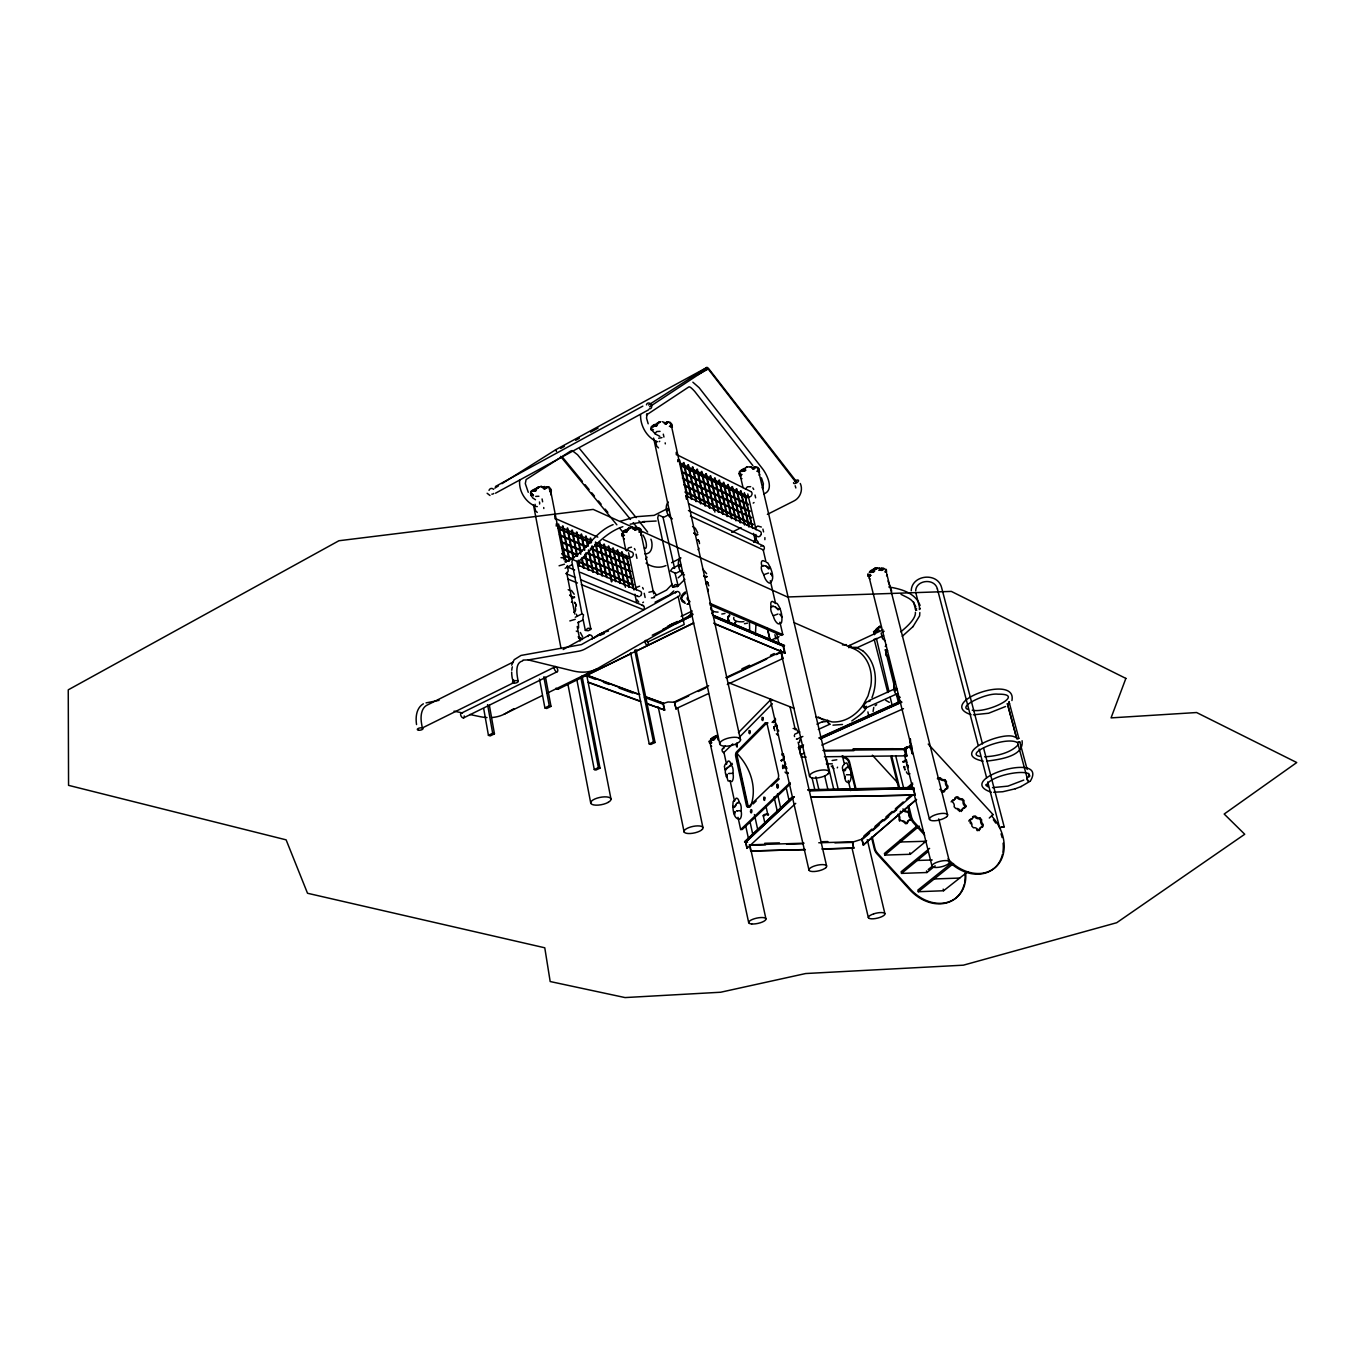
<?xml version="1.0" encoding="UTF-8"?>
<svg xmlns="http://www.w3.org/2000/svg" width="1365" height="1365" viewBox="0 0 1365 1365"><rect width="100%" height="100%" fill="white"/><g stroke="black" fill="none" stroke-linecap="round" stroke-linejoin="round"><path stroke-width="1.5" d="M640.56 414.738C640.219 425.795 646.822 437.585 657.299 441.799A3.003 2.269 -63.7 0 1 656.804 441.458M631.893 578.316L583.503 557.295M550.487 491.366A10.34 7.627 -66.3 0 1 551.016 491.673L550.249 488.141L551.409 490.939M847.836 782.589L847.836 782.589A12.319 1.604 27.9 0 1 847.068 782.179C844.389 781.48 844.713 774.399 844.952 776.071M795.846 487.97L795.164 485.752M869.505 575.911L870.734 575.228L868.532 575.501A9.623 7.849 -63.8 0 1 868.84 574.802A8.941 3.703 -14.1 0 0 868.788 575.825L929.463 819.307M848.569 782.725C852.545 781.514 851.999 764.264 845.959 768C845.72 773.563 840.874 770.048 842.87 765.68M783.356 753.753L784.21 758.667M915.403 612.254C916.086 618.567 907.094 626.637 900.763 631.841M775.525 720.379L775.405 718.946L772.232 722.409M919.839 612.544L919.601 615.871L912.997 626.62M873.088 711.489L873.754 707.445M703.675 576.115L705.21 577.429L707.036 576.849M755.34 634.861L755.92 625.562M732.903 806.357C735.513 810.725 735.035 801.238 739.369 802.552A5.801 2.662 88.7 0 1 741.127 809.957L741.161 811.22A5.801 2.662 88.6 0 1 740.052 818.966C732.766 820.092 732.442 806.442 733.193 801.494A11.074 5.818 -56.6 0 1 733.79 800.948M749.726 631.876L749.47 622.252M724.44 766.447L724.832 769.092M545.864 487.868L541.274 486.742M726.538 776.531C723.672 769.894 725.719 769.075 731.265 765.287A5.75 2.628 89.1 0 1 733.005 772.59L733.039 773.853A5.75 2.628 89.1 0 1 731.93 781.565L728.04 780.882L726.589 776.037M727.733 767.249L725.037 770.031M735.82 804.514L735.616 805.913L733.295 806.971M774.945 719.526L773.989 722.512L772.385 722.17M734.609 813.813L734.967 811.527L734.933 812.533M783.629 757.797L783.408 759.247C777.794 761.738 784.175 760.714 784.09 757.2M735.906 744.437C738.721 752.934 736.11 736.025 737.032 746.655M885.1 640.799L882.609 638.701L881.125 633.104M1017.607 742.56L1019.791 741.98L1017.59 742.543L1027.982 781.087C1023.716 775.013 1033.322 779.023 1028.22 773.409M764.878 539.653L764.895 537.622M986.247 785.728C988.891 776.48 1021.139 769.485 1028.562 773.767M677.74 461.643L677.791 459.596M626.893 551.05L628.429 547.962L631.483 547.177M937.346 778.698L939.41 778.408A4.18 3.242 48.8 0 0 943.88 780.37L945.638 782.196A4.18 3.242 49 0 0 947.173 786.871L946.866 789.004A4.061 3.14 49.2 0 0 943.932 791.734L943.761 792.314M844.713 777.214L843.161 770.628M544.686 489.148L547.143 487.066L543.697 488.38L545.898 488.363M781.548 622.559C782.845 616.707 780.968 608.312 777.077 603.484A12.575 7.166 33 0 0 776.19 603.245M770.287 568.096L765.236 565.741L761.704 565.946A6.535 2.849 63.8 0 0 763.376 574L763.956 575.296A6.535 2.849 63.9 0 0 768.836 582.872L769.962 583.162C775.849 578.624 770.884 567.874 767.693 562.789A12.473 7.235 33.5 0 0 766.755 562.534L766.755 562.534M875.938 629.299L875.016 632.268L875.903 630.954A9.197 8.412 -4.9 0 1 877.132 629.282M875.34 630.476L876.347 631.637M911.24 590.789C911.684 574.648 937.738 571.901 941.611 587.615L982.51 743.959M915.71 590.874C915.796 580.108 934.564 577.549 937.431 589.049M1016.601 738.67L1018.836 738.363L1008.974 701.644L1009.435 703.555M531.668 493.175L531.753 495.256L531.616 493.465M1029.193 774.45L1028.715 776.037M637.728 527.982L635.305 529.808M843.638 764.844L843.638 764.844A8.634 6.262 -53.7 0 1 844.27 764.588M665.745 424.191L668.253 422.075L664.772 423.372A10.681 8.053 -63.6 0 0 664.209 423.082M724.474 766.192L725.156 764.366A11.005 5.87 -56.9 0 1 725.532 764.008M870.034 701.132L866.963 701.746L862.885 706.063A2.73 1.16 65.5 0 0 864.352 708.094A2.73 1.16 65.5 0 0 865.495 707.821M726.589 776.003L726.897 774.228L726.863 775.235M779.756 608.909C777.64 610.633 774.842 604.456 771.259 606.725A6.569 2.884 64.2 0 0 772.846 615.035L773.426 616.332A6.569 2.901 64.3 0 0 778.323 623.924L781.087 623.14M734.489 800.675L736.093 798.286A5.784 2.645 88.8 0 1 739.028 801.46L739.216 802.484M753.395 469.202L755.783 467.103L752.525 468.383A10.203 7.934 -63.3 0 0 751.961 468.11M871.979 697.566C878.07 682.108 876.415 662.452 863.175 651.122M699.528 543.577L699.17 541.444M519.741 479.746C518.427 489.608 524.245 500.358 532.947 505.033M708.845 585.841L707.787 582.974M697.686 534.363L695.911 535.182L694.068 532.93M511.67 665.164L514.178 659.704L521.003 655.439L581.422 644.587L676.477 591.693M800.368 747.064L798.491 747.559L800.027 749.334M649.569 406.838L708.281 368.14L796.17 481.248L795.897 482.306L706.985 367.424L555.589 449.819L501.979 483.654M881.636 570.468L882.592 569.205M745.427 489.131L747.44 486.776L750.665 486.674M556.203 526.071L556.425 523.58M582.463 638.445L581.934 639.622L579.221 638.308M710.431 741.297A9.094 7.235 -70.6 0 0 709.834 742.594L710.858 743.208M740.854 476.163A9.453 4.351 -13.2 0 1 740.103 474.03A10.203 7.934 -63.3 0 0 739.813 474.764L740.956 475.6M531.633 494.062A10.374 7.644 -66.3 0 0 531.309 494.812L531.599 495.649L530.473 493.089L531.173 495.512L533.425 495.734M574.614 597.273L572.532 597.887L569.751 595.106M999.641 827.702L1004.162 826.712L999.641 827.702L987.714 781.957M774.006 727.835L774.706 730.582M782.691 766.106L782.708 765.065L782.845 768.614M578.606 627.917L578.402 622.116M873.958 569.7L874.914 568.164L876.347 568.403M904.722 767.147C904.79 764.383 903.801 771.396 905.456 769.689A5.852 3.02 88.9 0 1 904.773 768.922M750.494 810.162C753.002 807.432 751.586 816.27 750.375 811.493M799.549 742.389L799.822 739.779M647.095 557.176L645.713 559.189M523.017 660.063L528.306 659.926L572.822 670.863A109.968 55.163 62.5 0 0 598.007 668.236L692.703 613.823M885.254 646.498L886.516 644.98M979.012 830.705L979.183 830.142A4.061 3.14 50.5 0 1 982.083 827.344L982.39 825.194A4.197 3.242 50.3 0 1 980.821 820.467L979.063 818.625A4.197 3.242 50.1 0 1 974.593 816.697L972.58 816.714M961.37 811.493L961.54 810.929A4.061 3.14 49.8 0 1 964.458 808.165L964.765 806.015A4.197 3.242 49.7 0 1 963.212 801.323L961.455 799.481A4.197 3.242 49.4 0 1 957.001 797.535L954.92 797.843A4.061 3.157 49.3 0 1 954.818 798.644M924.941 841.505L923.474 841.983M762.95 488.67L763.376 483.739L761.431 477.801M887.199 574.819L886.533 575.791M874.078 632.149L874.402 634.657M875.903 630.954L873.515 631.637L876.04 631.91M874.453 570.28A9.623 7.286 43.9 0 0 873.771 571.201L873.498 571.798M815.963 716.932L831.985 721.914A38.647 31.668 -67.4 0 0 863.226 704.92L868.021 695.945L870.768 686.186A38.647 31.668 -67.4 0 0 852.733 648.341L794.293 622.713M710.192 740.188L711.796 742.765M714.697 738.448A9.094 7.371 44.4 0 0 714.373 738.943L710.636 739.216M1011.926 700.552C1017.42 672.723 934.615 702.685 971.095 714.697M710.5 742.799A9.06 7.354 44.4 0 0 710.175 743.294L709.135 741.144L709.629 743.123L710.824 743.004M654.825 433.712L656.753 431.545L660.046 431.357M912.997 789.874L914.089 788.253L913.1 787.468L807.909 789.738M535.387 491.212L531.923 490.513L536.001 489.95L534.38 491.281L536.65 488.073M530.61 491.98L531.121 491.093M759.793 474.201L759.111 475.259M656.36 424.293L655.064 425.778M818.3 729.456L829.92 724.167M626.689 530.064L626.057 531.156L627.781 528.972M866.212 706.183C867.372 710.619 855.804 717.922 851.811 720.925M627.832 529.296L628.48 528.17M740.461 471.437L740.257 471.778A1.86 1.416 39.7 0 0 742.065 474.593M740.547 475.259A10.152 7.746 40 0 0 740.188 475.754L739.045 473.058L739.608 475.481L740.922 475.293M745.358 469.441A10.186 7.746 40 0 0 745 469.935L740.786 470.498L743.84 470.362L745.665 468.076M714.97 737.322L712.905 740.052L712.718 738.943M845.43 768.666L843.365 770.628M651.088 427.211L651.668 426.272M622.918 532.128L622.713 532.469A1.826 1.433 38.2 0 0 624.436 535.234M623.532 535.814L622.167 536.018L623.276 535.694A9.896 7.815 38.5 0 0 622.867 536.24L621.638 533.681L622.235 535.967L623.583 536.087M657.282 424.481A10.681 8.156 37.7 0 0 656.889 424.993L652.572 425.641L655.678 425.488L657.572 423.048M856.469 647.966L875.272 639.4M531.753 491.451L531.531 491.792A1.911 1.502 35.4 0 0 532.845 494.591M689.12 616.366L691.85 612.254M739.284 471.966L739.881 471.096M744.522 469.372L743.806 470.43L744.898 470.942M550.726 492.082L550.078 491.246M713.997 738.431L714.253 739.711M749.061 730.497C748.941 739.335 750.614 724.679 749.777 733.739M762.045 717.325C761.909 726.231 763.632 711.438 762.779 720.583M751.398 517.676L685.418 486.264M928.217 744.079L993.055 814.581L989.284 818.027M656.889 424.993L655.115 426.051M763.854 797.126C763.735 806.101 765.424 791.256 764.588 800.436M801.101 757.029L806.203 757.131M534.875 490.427L535.933 490.939M844.713 763.393L846.846 762.933L848.535 766.874M875.955 568.505L877.03 567.686M740.188 475.754L739.813 474.764M745 469.935L743.14 470.447M627.781 529.125L628.531 528.221M877.61 628.582L880.067 626.313M672.211 584.186L666.564 590.089L654.04 596.454M1030.421 780.917C1048.9 750.306 952.139 779.449 991.314 792.178M578.692 561.305C592.649 549.054 604.32 532.913 622.85 526.685M635.902 587.65L639.605 586.182M755.203 527.607L757.78 526.037L761.346 527.027M673.815 590.943L669.362 594.935L655.029 602.204M873.771 571.201L871.979 571.816M714.373 738.943L712.854 739.711M677.211 586.796L684.889 579.306M722.392 749.01L725.31 746.041M738.448 732.613L770.594 699.801M906.787 823.76L907.145 823.01A3.958 3.122 49.5 0 1 910.063 820.297L910.387 818.198A4.095 3.208 49.3 0 1 908.902 813.608L907.196 811.817A4.078 3.208 49 0 1 903.101 810.281M732.817 743.891L723.655 752.678A2.559 2.082 44.7 0 1 723.842 748.327M738.67 737.936L772.334 703.726M665.113 424.14L666.99 423.389L664.772 423.372M544.055 489.097L544.976 488.192L542.878 487.117M1017.88 745.119C1010.561 752.917 996.279 756.329 984.609 756.756M848.808 647.693L849.661 645.406L883.019 629.794M827.736 720.208L828.47 723.604L829.886 724.218M872.713 570.382L873.771 569.359M753.122 803.951L756.193 800.999M771.583 786.24L779.279 778.869M634.81 529.944L636.5 528.75M771.123 606.845L770.952 605.616A6.569 2.884 64.2 0 1 772.505 601.402L775.132 603.04M738.021 817.345L740.666 829.545L790.181 782.606M790.335 783.954L742.236 829.511L740.666 829.545M747.542 842.273L744.59 841.676L791.666 797.518M752.832 469.099L754.623 468.383L752.525 468.383M744.625 842.086L792.98 796.802M794.345 796.768L745.955 842.051L746.962 848.382L745.597 842.051L793.969 796.785M746.962 848.382L795.727 803.354M876.654 638.735L874.163 639.264L887.779 692.533M750.75 851.009L805.282 849.576L750.75 851.009L750.068 847.853M827.958 721.334L822.413 721.966M678.149 577.856L683.609 572.873M902.265 636.312L913.339 626.313M878.19 628.327L879.248 631.278M630.63 571.56L585.875 552.859M755.937 534.5L756.329 539.738L758.343 542.314M876.91 630.886L877.61 631.176M748.464 504.368L682.739 472.051M875.067 568.625L876.654 567.874M912.332 787.571L912.178 787.724A10.169 3.447 -13.6 0 0 911.615 788.748M907.025 787.963L912.639 783.049M908.561 787.929L912.776 784.261M881.107 570.382L882.012 569.615L880.869 569.751A9.623 7.849 -63.8 0 0 879.743 569.222M853.671 848.16L852.391 841.83L853.671 848.16L822.105 849.081M809.428 790.71L913.56 788.697L915.147 795.078L810.912 797.211M863.943 835.977L871.808 829.169M874.948 826.456L882.814 819.648M885.953 816.918L892.232 811.475M895.372 808.763L903.238 801.955M906.377 799.242L911.103 795.147M916.598 799.481L863.26 845.054L861.793 838.878L913.424 794.532M834.919 842.87L851.743 842.41L863.072 838.844L869.488 833.298M872.696 830.534L879.094 824.989M883.906 820.826L888.717 816.679M893.529 812.516L896.737 809.752M991.758 815.605L993.055 814.581M863.26 845.054L916.239 799.498M917.28 825.791L884.435 853.466L884.81 855.087L910.25 854.302L926.613 840.772M884.81 855.087L919.242 826.115M929.616 848.382L901.139 871.757L901.531 873.395L926.903 872.525L935.179 865.837M901.531 873.395L928.422 851.333M928.166 869.556L931.476 866.894M951.507 863.158L917.894 890.082L918.287 891.72L943.59 890.748L967.853 871.655M918.287 891.72L953.538 863.533M879.606 626.518L878.053 628.19A11.449 4.709 64.8 0 1 879.623 626.381M881.961 569.529L883.855 568.471L882.012 569.563L878.719 568.25L880.169 568.591M755.289 539.038L753.719 542.332M874.334 569L873.156 569.87L875.187 568.096L876.705 568.676M825.91 759.52L826.61 758.923L833.623 788.765M668.27 502.03C664.072 506.313 666.837 516.704 672.365 518.905M697.754 534.722L693.864 533.152M788.049 772.692L787.861 772.88A6.006 2.849 89.1 0 1 785.029 772.061M904.398 749.487C912.963 744.454 900.883 750.341 905.234 749.709C910.66 766.021 900.354 745.512 910.591 747.286L910.011 739.079M904.483 749.777L907.298 747.406M566.526 573.914L568.25 571.031L567.311 565.588M635.629 529.108L634.486 529.262A9.93 7.542 -66.2 0 0 632.848 528.562M423.338 703.811C416.274 707.991 415.421 717.256 416.547 724.559M680.35 557.807C676.119 562.175 678.883 572.737 684.496 574.938M763.359 488.141L762.148 487.834M1030.08 781.241L1021.02 786.581M582.616 638.786L578.18 636.79L579.101 638.172M895.457 681.8C891.703 685.878 894.519 696.355 900.235 697.31M533.664 490.99L535.49 489.881M648.546 405.013L706.985 367.424M570.962 450.86L526.105 479.559L525.303 483.602L528.272 492.304M494.812 488.158L498.396 485.906M875.136 705.688L876.688 704.715M668.662 509.128L667.758 510.8M680.777 565.093L679.838 566.714M776.446 638.069L779.04 636.704M680.197 564.325L672.28 568.42L670.471 570.945L675.675 573.385L681.084 570.655M648.563 409.841L495.529 493.192M642.847 406.122L495.427 486.503M863.584 705.739L866.365 707.684M513.786 708.742L505.835 713.315A107.647 57.705 62.4 0 1 491.571 717.529M613.107 524.638C593.229 532.367 584.885 554.77 564.888 561.851M714.953 736.571L717.086 735.36L717.308 736.673M538.39 486.93L536.906 488.499L538.765 486.896M537.418 488.295L538.834 487.51M563.165 649.535L589.083 635.186M1018.819 738.329L1017.642 738.806M876.825 628.395L877.968 627.764M560.674 448.42L564.41 446.389M575.62 440.298L579.357 438.267M590.567 432.176L598.041 428.098M696.73 375.256L707.94 369.164M534.005 490.7L535.95 489.643M549.941 491.758L551.272 491.127M670.812 427.057L672.245 426.255L671.239 423.269L672.382 427.33L671.426 425.914L672.177 426.409L670.778 426.716M746.809 497.798L680.913 465.806M640.202 532.384L641.55 531.582L640.151 532.077M758.036 471.778L759.367 470.976L758.531 468.195L759.503 472.017L758.65 470.703L758.002 471.437M1005.578 706.507L988.618 713.247L973.45 714.799M540.455 486.657L541.7 486.452L540.745 486.435M667.946 508.377L654.159 515.356L635.885 516.738L620.358 521.259M559.087 565.793L564.462 564.189M668.969 514.605L663.629 517.369L658.459 514.946L657.708 517.915L672.433 586.814L673.542 587.274L678.132 585.807L674.993 572.993M904.859 747.969L906.752 746.996M905.08 748.02L907.128 747.201M565.161 568.267L571.986 564.769M1023.75 780.08L1007.95 786.121L992.491 787.639M714.799 737.083L714.168 737.407A9.094 7.235 -70.6 0 0 713.605 737.748M832.104 760.51L836.813 759.793M575.279 617.253L581.968 613.858L583.52 614.779L582.889 618.533L585.329 630.391L588.213 630.749L590.926 629.384L576.917 561.322L633.394 585.124M671.597 562.721L680.981 557.978M731.691 532.384L741.093 527.641M746.723 524.808L750.477 522.914M767.386 514.383L793.679 501.109C800.129 498.123 803.303 489.95 800.282 483.483M569.819 620.921L575.245 619.318M577.685 622.662L582.872 620.068M513.172 662.059L426.784 705.278A26.498 14.81 63.7 0 0 421.512 723.296L422.297 727.972L513.121 682.978A2.918 1.177 -10.4 0 1 514.383 680.896A2.918 1.177 -10.4 0 1 518.239 681.442A2.918 1.177 -10.4 0 1 514.349 683.148L513.769 680.043M882.131 632.234L884.128 631.244M555.521 666.615L462.001 712.837L454.033 711.148M463.708 717.819L557.295 671.682M681.118 616.434L692.209 610.974M669.84 625.153L677.381 621.45M667.434 626.364L673.406 623.413M662.81 629.35L692.993 614.54M652.248 635.203L691.85 615.786M675.163 624.214L692.123 615.888M647.556 642.147L684.189 624.47L678.2 596.607L585.483 648.75A83.999 42.178 62.5 0 1 578.504 651.224L528.306 659.926M503.992 714.304L541.649 695.877M547.297 693.113L596.232 669.174M558.08 689.206L693.403 622.986M586.029 675.709L631.364 653.562M635.135 651.719L693.693 623.088M888.837 691.56L869.13 700.484M648.921 592.222L653.647 591.216L656.138 594.679M483.722 708.725L488.431 735.343L492.68 733.278L494.454 733.858L489.353 705.193M539.482 679.002L544.891 707.889L549.259 705.773L551.016 706.388L545.573 677.484L543.816 676.852L549.259 705.773M494.454 733.858L490.206 735.923L488.431 735.343M551.016 706.388L546.648 708.503L544.891 707.889M782.264 644.826L784.397 645.321L783.374 646.293M658.681 438.216L661.991 437.602M744.249 470.959L745.904 470.174M626.484 531.736L623.157 531.275L627.149 530.763L626.586 531.48C624.419 532.708 626.45 530.098 626.774 532.401M771.379 640.151L776.702 637.609M779.927 622.184L782.81 634.623L781.172 635.39L709.834 604.814M645.372 696.918L663.305 703.214L664.721 710.039L646.345 703.64M713.588 616.963L783.544 646.208L785.148 653.153L715.175 624.129M741.912 668.833L749.521 665.233M770.44 655.337L774.245 653.528M674.395 701.934L676.085 708.845L674.395 701.934L708.657 685.708M725.788 677.603L781.258 651.6L782.845 658.51L727.306 684.479M688.677 695.979L675.368 702.293L667.997 701.985L661.991 703.828L644.417 697.361M698.197 691.492L705.807 687.892M726.743 677.978L766.703 659.073M776.224 654.586L781.923 651.873M675.829 708.742L708.503 693.574M576.747 679.156L594.27 769.536L598.399 767.608L600.003 768.137L582.053 675.965M630.63 652.794L649.228 743.908L653.477 741.929L655.064 742.475L635.988 649.569M876.705 638.735L883.513 635.561M600.003 768.137L595.874 770.065L594.27 769.536M655.064 742.475L650.815 744.454L649.228 743.908M763.888 574.682L768.478 573.044M773.341 615.7L777.965 614.011M631.057 527.47L632.353 527.334M794.754 734.216L799.839 731.913M816.901 724.184L822.43 721.71M895.798 688.387L888.99 691.475L876.381 638.393M797.058 739.079L802.859 736.452M866.144 707.804L897.743 693.505M803.558 744.932L798.764 747.064L799.685 747.611M818.761 737.987L900.559 701.201L901.565 702.088L820.314 738.67M802.432 745.563L798.491 747.559L799.515 748.157M819.717 738.004L900.746 701.508M798.542 747.969L802.398 746.228M819.768 738.397L900.849 701.883M802.893 746.501L799.037 748.242L800.692 754.794L799.225 748.361L803.098 746.604M820.519 738.772L901.838 702.156M872.986 572.123L874.59 571.406M800.504 754.674L804.582 753.053M821.815 745.119L903.476 708.674M571.406 602.204L572.106 602.067M902.743 761.619C904.841 764.349 906.053 757.2 905.473 760.442L902.674 761.738M715.516 736.23L717.325 736.144A11.347 9.214 44.4 0 0 715.004 736.452M535.728 496.399L538.902 496.246M651.378 597.989L654.483 597.495M637.745 527.982L635.681 529.074L632.2 527.709M993.686 792.246L1002.78 791.734L1015.389 788.748M1015.27 788.782L1021.259 786.496M733.517 623.993L734.711 623.43A2.918 2.457 -57.6 0 0 735.991 621.604L735.633 621.45A2.918 2.116 -74.3 0 1 734.609 623.378L733.397 623.942M793.133 728.483L796.068 728.722L797.979 731.725M665.966 565.571C659.517 568.557 651.719 567.226 646.089 563.097M779.449 608.909L778.067 609.831L775.747 607.203M522.659 660.916C515.151 662.639 516.465 673.099 518.188 681.237M560.998 557.671L564.359 557.995L566.475 561.288M426.051 702.89L439.069 700.347M666.086 423.184L662.332 421.683M773.358 606.418L772.044 606.452M746.962 467.001L746.041 467.427L747.423 467.018M763.905 565.519L762.608 565.554M706.882 576.508L703.777 576.064M659.022 422.177L660.643 421.717M538.049 487.237L539.636 486.793M747.064 467.257L748.617 466.813M629.129 528.187L632.404 527.368M875.733 568.71L877.2 568.301M716.198 736.622L717.598 736.23M910.694 745.648L909.209 746.041L911.274 745.836M909.517 746.57L911.547 746.024M910.591 747.286L912.161 753.582L912.281 749.385M854.456 648.341L855.343 648.136M656.19 521.021L642.642 521.72L644.894 521.652L630.152 524.177M1009.469 703.487L1007.404 703.692L1008.121 704.391M636.568 529.245L634.486 529.262M882.797 569.717L880.869 569.751M549.873 491.434L551.204 491.144L550.487 490.683M1001.91 827.207L1004.162 826.712L983.585 748.071M849.661 645.406L851.06 646.379M876.176 568.335L877.217 568.164M775.832 726.026L776.975 725.873L777.419 728.091M979.916 817.925L981.674 819.768A4.197 3.242 50.3 0 0 983.244 824.477L982.937 826.644A4.078 3.157 50.5 0 0 980.053 829.425L977.988 829.749A4.095 3.174 50.4 0 0 973.501 827.821L971.744 825.979A4.095 3.174 50.2 0 0 970.174 821.252L970.481 819.085A4.078 3.157 50 0 0 973.399 816.304L975.446 815.997A4.197 3.242 50 0 0 979.916 817.925M533.391 495.307C530.917 494.267 530.695 497.201 532.265 495.239L531.309 494.812M944.734 779.637L946.474 781.48A4.18 3.242 49 0 0 948.027 786.155L947.702 788.288A4.061 3.14 49.2 0 0 944.768 791.018L942.686 791.342A4.078 3.174 49.1 0 0 939.785 789.328M729.354 765.782L730.394 765.321M784.5 764.366L785.677 764.229M728.535 773.563L729.098 773.494M737.441 803.047L738.499 802.586M906.65 765.441L907.879 765.321L908.39 767.591M736.622 810.895L737.202 810.844M842.461 644.911L846.471 644.621M729.115 773.494L732.851 773.307M846.897 767.369L847.87 766.959M737.219 810.844L740.99 810.656M842.512 724.474L832.974 725.156M533.391 495.358L532.572 495.341M986.656 761.158C998.088 759.588 1024.415 756.841 1022.078 740.7M934.223 878.975L959.714 878.053M763.922 493.874C774.501 490.137 767.181 474.747 762.489 468.707L699.085 387.66L692.874 382.2M644.843 553.832C652.436 554.429 653.153 544.277 650.917 539.158M543.901 487.988L546.768 488.226M917.297 860.462L932.21 859.984M749.214 844.867L804.036 843.178M818.761 842.768L852.391 841.83M750.852 845.225L765.56 844.816M786.581 844.235L803.388 843.758M926.016 841.267L900.388 841.983L899.996 840.345M822.276 848.928L853.842 848.006M861.793 838.878L863.618 845.037M764.69 843.297L779.432 842.888M821.559 841.727L827.872 841.557M809.616 790.54L913.56 788.697M811.1 797.041L915.147 795.078M807.978 790.13L914.089 788.253M879.452 568.352L878.719 568.369A9.623 7.286 43.9 0 0 877.473 568.54M832.309 763.82L826.371 763.905L827.48 762.574M824.409 756.756L907.025 755.835M850.412 774.774L846.385 774.757M853.159 749.095L893.41 748.702M853.04 749.249L904.091 748.737M822.907 750.375L905.473 749.539M824.443 750.989L853.961 750.682M887.677 650.678L885.322 649.842L895.542 690.878M767.045 814.291L763.922 815.57M751.262 467.103L750.477 467.086A10.186 7.746 40 0 0 749.777 467.137M673.286 567.823L674.6 568.386L662.963 517.028M574.443 597L573.914 597.716L570.058 595.242M659.773 422.126L658.237 422.502L660.165 422.297M770.184 568.113L768.597 568.949L766.277 566.321M972.255 710.227C987.885 713.537 1026.753 693.71 998.054 694.188C986.639 692.584 958.264 706.319 967.785 709.322M882.626 570.28L880.817 570.178A8.309 3.447 -14.1 0 0 878.77 570.331M634.503 529.722L636.482 529.842M983.141 761.124C948.129 753.941 1003.343 730.309 1014.877 737.066M870.324 576.303C867.867 575.126 867.713 577.412 869.283 575.859L868.532 575.501M980.104 756.381C963.195 753.804 1005.203 735.701 1017.386 742.543M489.984 495.495L487.134 493.277M711.66 739.079L713.741 739.932M833.947 768.666L831.251 766.055M546.188 488.158L543.27 487.97A10.374 7.644 -66.3 0 0 542.605 487.851M848.723 647.317L856.538 647.385L862.851 650.9M469.884 714.509L479.746 716.591A107.647 57.705 62.4 0 0 486.981 717.546M888.786 586.95C900.746 588.912 915.403 592.666 920.078 605.463M750.221 466.779L753.787 468.195L752.507 467.53M711.694 746.263L710.636 745.751M987.987 786.854L985.905 784.653M689.615 601.248L689.308 601.726A2.986 2.116 -74.1 0 1 688.267 603.722L687.039 604.303L688.37 603.757A2.986 2.491 -57.9 0 0 689.683 601.897L689.615 601.248A13.053 5.511 -12.3 0 1 687.329 597.478M692.567 526.566L695.331 528.323L697.686 532.777M638.82 527.914L639.793 528.255M577.719 561.8L572.6 559.428L571.901 561.868L581.968 613.858M588.605 682.261L640.697 701.269M646.703 703.453L664.721 710.039M588.247 682.432L640.322 701.439M587.138 675.163L639.861 694.58M645.73 696.747L663.305 703.214M586.762 675.334L637.557 694.034M585.739 675.607L595.567 679.412M603.381 682.278L609.234 684.445M619.01 688.028L632.678 693.062M644.399 548.03C646.635 550.453 648.017 543.202 642.983 534.978M590.857 628.617L587.991 628.241L585.329 630.391M728.842 682.807L794.174 708.401M756.841 467.069L757.78 467.444M669.396 422.058L670.42 422.468M567.755 579.016L577.446 583.009M581.319 584.612L643.615 609.78A2.815 2.167 -67.6 0 0 642.13 605.446M565.81 573.556L575.501 577.566M581.302 579.971L643.256 605.599M566.902 566.748L574.614 569.973M580.381 572.379L638.138 596.488A2.815 2.167 -67.3 0 1 637.66 596.164M782.845 658.51L781.002 651.48M565.366 559.769L569.205 561.39M578.828 565.434L640.356 591.301M713.622 623.122L785.148 653.153M713.98 616.775L783.544 646.208M563.387 554.924L573.129 559.036M578.982 561.51L633.718 584.749M565.144 556.323L570.997 558.797M562.073 548.167L577.651 554.804M563.813 549.583L577.463 555.384M583.316 557.858L632.029 578.572M685.281 603.313L682.722 601.794A18.786 7.934 -12.3 0 1 685.588 593.297M712.564 615.001L782.572 644.672M713.076 615.444L784.551 645.73M709.578 603.176L782.81 634.623M560.742 541.444L582.173 550.624M588.008 553.115L630.869 571.474M562.499 542.861L581.985 551.187M678.132 584.988L675.265 584.561L672.433 586.814M559.428 534.722L586.694 546.478M590.584 548.167L629.657 565.144M561.186 536.155L586.489 547.058M590.397 548.73L629.333 565.519M558.916 526.395L591.54 540.608M595.379 542.263L629.93 557.312M558.114 528.033L591.199 542.4M595.089 544.089L628.156 558.456M559.872 529.449L591.011 542.963M594.901 544.652L627.985 559.002M555.623 518.632L597.802 537.128M603.552 539.636L632.319 552.245A2.798 2.133 -66.5 0 1 630.459 557.466M640.339 531.889L641.669 532.606L640.577 528.955L640.765 531.36M572.072 450.501L577.549 454.733L630.528 519.434M656.753 426.034L655.678 425.436L656.173 426.324M690.434 516.175L763.649 550.078A2.901 2.286 -64.7 0 0 760.8 546.29M688.455 510.51L763.206 545.829M689.069 503.907L757.712 536.582A2.901 2.286 -64.4 0 0 759.537 536.411M685.708 495.649L759.998 531.258M685.366 491.656L753.19 524.314M685.042 492.202L752.883 524.843M683.848 484.797L751.654 517.659M682.346 477.955L750.119 511.022M683.916 479.422L749.812 511.551M682.415 472.597L748.293 504.914M681.237 465.26L747.064 497.781M679.958 462.889L748.429 496.792M676.784 454.664L750.886 491.588M535.49 499.761L532.265 497.577M659.858 436.356L655.473 434.07L651.617 429.941M576.286 631.074L577.207 631.534M634.452 528.443L635.595 529.04M568.198 589.68L569.12 590.175M901.019 594.338C909.226 598.604 912.264 598.826 915.881 606.981M885.714 700.296L889.298 702.344M781.684 761.039L780.917 760.407M702.548 568.915L706.609 573.692M798.576 747.303L799.566 747.866M799.02 746.877L799.873 747.372M764.707 561.39L763.086 560.64A6.518 2.832 63.8 0 0 761.534 564.735L761.841 565.827M537.264 512.421L535.507 510.681L534.415 505.596M555.026 518.802L554.753 515.049M684.565 601.743L682.449 600.412A18.752 7.934 -12.3 0 1 685.298 591.915M684.616 602.46L682.483 601.129A18.871 7.968 -12.3 0 1 685.366 592.581M756.91 467.768L757.234 467.973A1.877 1.45 -63 0 1 757.95 468.895M669.498 422.792L669.84 423.013A1.962 1.484 -63.4 0 1 670.556 423.969M886.55 572.532L886.277 569.359L886.312 571.679M658.527 447.908L656.719 446.116L655.473 440.946M638.735 602.067L636.79 599.542M905.626 823.76L905.097 823.317A3.976 3.14 49.4 0 0 903.05 821.611M902.948 808.916L903.459 809.36A4.078 3.208 49 0 0 907.844 811.254L909.551 813.045A4.095 3.208 49.3 0 0 911.035 817.635M676.323 454.716L676.204 452.378M548.798 487.936L548.491 487.714A12.95 9.555 -66.3 0 0 546.409 486.81M888.001 580.978L891.72 591.25M698.436 540.659L697.907 539.619L699.153 541.41M571.406 590.38L574.187 594.236M899.671 821.218L898.989 819.631A3.976 3.14 49.1 0 0 898.87 816.833M781.258 651.6L780.319 650.44M574.955 603.211L574.46 602.187L576.269 605.036L575.535 606.572A6.586 3.293 63 0 0 575.979 604.286M942.106 792.314L941.85 792.058A4.078 3.174 49.1 0 0 941.253 791.342M959.714 811.493L959.476 811.237A4.078 3.174 49.8 0 0 957.377 809.496M977.374 830.722L977.118 830.449A4.095 3.174 50.4 0 0 976.521 829.732M897.931 814.222L898.17 814.461A3.976 3.14 49.1 0 1 899.637 819.068L901.361 820.877A3.976 3.14 49.4 0 1 905.763 822.771L907.793 822.464A3.958 3.122 49.5 0 1 910.711 819.734L911.462 818.181M780.524 615.137L780.012 614.131L781.497 616.417M771.037 574.204L770.525 573.215L771.993 575.501M872.371 755.203L898.034 783.186M579.613 448.693L636.192 517.642M924.122 832.906L914.311 822.208A9.623 7.542 49.4 0 1 911.581 817.191L908.663 805.452M924.685 835.141L913.475 822.907A9.606 7.542 49.4 0 1 910.745 817.891L907.827 806.169M886.533 652.026L885.322 649.842M580.33 632.473L582.667 636.824M562.295 456.968L582.394 481.418M585.073 484.66L589.1 489.557M591.779 492.816L594.457 496.075M598.484 500.955L601.163 504.214M605.173 509.111L607.852 512.37M560.554 456.388L616.861 524.825M619.556 528.084L623.566 532.964M638.854 520.901L647.658 532.06M633.172 522.659L637.148 527.521M752.849 465.567L694.717 391.414C691.321 387.694 689.274 386.056 688.557 387.114L646.464 414.96L647.078 413.766L646.532 418.117L648.187 423.798M752.849 487.885L753.702 489.421M779.927 609.131L779.688 608.176M778.75 731.077L777.896 729.541M634.418 548.525L635.203 550.061M642.557 587.53L643.359 589.1M561.68 553.542L562.38 554.565M622.594 534.329A9.35 4.197 -11.7 0 0 622.594 535.438L623.208 536.411M576.371 614.199L577.241 616.263M555.589 449.819L556.528 451.491M744.283 471.181L743.277 470.925M873.02 572.327L869.659 571.645C874.521 571.253 872.081 573.078 874.419 569.478L872.081 572.106M907.879 765.321L908.032 766.157M786.923 768.632L786.155 766.55M776.412 724.286L776.975 725.873M785.558 763.973L784.892 761.687M827.992 721.471L828.248 722.102A2.696 1.177 65.5 0 0 829.374 723.655M1019.774 741.912L1027.18 769.485M1016.703 738.414L1007.404 703.692L1016.669 738.499M937.363 588.844L978.074 744.949M979.132 749.061L986.639 777.845M916.017 593.587L919.908 608.79M913.595 601.999L915.574 609.694M886.653 573.505L947.6 814.854M938.728 818.898L949.562 862.1A9.026 2.815 -13.5 0 1 936.458 867.492A9.026 2.815 -13.5 0 1 936.271 862.526A9.026 2.815 -13.5 0 1 949.562 862.1M911.393 748.754L912.571 753.48M887.694 655.319L894.757 683.729M897.795 695.911L899.313 702.002M896.549 694.99L898.597 703.197M943.181 889.127L943.59 890.748M783.851 756.449L784.073 757.421M904.278 749.726L905.831 756.022M906.343 759.878L907.077 762.83M913.373 788.868L914.942 795.232M890.168 697.208L892.198 705.432M904.432 754.845L912.605 787.776M914.635 796L931.971 865.99M891.635 755.766L899.723 788.492M890.816 756.5L898.887 789.226M718.007 739.898L717.342 736.895M926.511 870.904L926.903 872.525M895.764 756.074L903.715 788.39M909.858 852.698L910.25 854.302M900.593 839.85L900.985 841.488M872.184 836.847L874.948 848.365A9.384 7.473 49.7 0 0 877.61 853.279L910.37 889.144A38.425 30.269 50.8 0 0 947.788 902.214A38.425 30.269 50.8 0 0 965.652 872.713M871.535 837.41L874.317 848.911A9.384 7.456 49.7 0 0 876.961 853.825L909.721 889.69A38.408 30.269 50.8 0 0 964.253 884.213M856.026 788.936L849.559 761.994A5.306 4.197 47.1 0 0 845.379 757.473A13.275 10.459 46.8 0 1 842.427 755.818M855.394 789.499L848.928 762.574A5.306 4.197 47.1 0 0 844.747 758.053A13.275 10.459 46.8 0 1 841.813 756.398M867.287 839.663L884.895 913.697M842.478 756.176L844.406 764.281M848.245 780.507L850.651 790.642M844.577 777.009L844.816 778.05M832.633 765.492L838.434 790.164M851.948 847.767L868.379 917.707M770.218 567.379L770.457 568.318M828.964 771.652L758.479 470.481A9.453 4.351 -13.2 0 1 758.513 471.625M824.801 776.293L827.702 788.748M754.999 495.034L755.647 497.85M762.916 529.074L763.564 531.923M772.044 575.211L772.317 576.388M781.548 616.127L781.821 617.321M763.12 549.6L766.004 562.039M770.321 580.705L775.61 603.518M815.912 776.822L818.727 788.987M747.781 493.959L756.074 529.774M783.169 646.396L784.773 653.34M812.056 777.794L814.871 789.96M744.369 492.629L752.627 528.443M740.171 475.174L743.038 487.646M744.471 493.874L752.149 527.129M753.582 533.357L755.493 541.666M776.566 633.087L778.954 643.478M780.405 649.706L809.616 776.446M774.911 634.657L775.9 638.991M741.041 490.837L749.3 526.736M801.221 753.975L801.955 757.183M740.444 490.973L748.702 526.873M790.096 707.138L795.317 729.831M798.15 742.202L799.105 746.314M800.999 754.572L826.593 865.922M736.759 488.721L745.017 524.689M736.179 488.858L744.42 524.825M767.522 628.446L769.894 638.837M767.352 628.873L769.655 638.888M732.476 486.588L740.717 522.624M731.879 486.725L740.12 522.761M728.159 484.456L736.383 520.56M727.562 484.575L735.786 520.696M723.825 482.306L732.05 518.478M723.228 482.425L731.435 518.615M776.856 725.617L777.112 726.726M770.167 699.034L809.001 870.222M719.474 480.139L727.682 516.38M718.877 480.275L727.084 516.516M786.359 788.424L789.124 800.658M715.089 477.972L723.296 514.281M714.492 478.108L722.699 514.417M775.183 718.263L775.388 719.15M710.704 475.788L718.894 512.182M710.107 475.924L718.297 512.302M777.112 784.431L777.862 787.759M706.285 473.604L714.919 512.08M705.688 473.74L713.861 510.186M777.487 793.833L780.695 808.148M701.849 471.403L710.022 507.917M701.252 471.539L709.425 508.053M774.057 796.853L777.265 811.168M697.396 469.185L705.568 505.784M696.798 469.321L704.954 505.92M692.925 466.966L701.081 503.634M692.311 467.103L700.467 503.77M766.004 806.391L767.847 814.769M688.421 464.731L696.56 501.467M687.824 464.868L695.945 501.603M763.257 815.724L764.997 823.539M683.916 462.496L692.038 499.3M683.302 462.633L691.424 499.436M679.702 460.176L687.841 497.065M740.53 739.932L671.58 426.562A10.05 4.846 -12.3 0 0 671.256 425.334M685.878 496.348L686.51 499.283M754.418 814.564L757.575 828.93M736.537 756.176L738.294 764.246M739.182 768.29L747.576 806.664M749.999 821.781L752.815 834.493A2.73 0.921 -12.3 0 1 753.855 833.64M663.305 434.155L663.936 437.056M745.7 825.91L748.395 838.315M750.187 846.573L765.936 918.867M723.911 752.2L726.555 764.417M730.087 780.695L734.489 801.05M653.613 438.08L719.713 743.567M726.402 776.31L726.624 777.385M734.455 813.608L734.694 814.683M710.09 742.867L748.685 922.672M905.695 756.841L905.507 755.903M640.577 531.241L653.733 593.809M677.876 708.52L702.89 827.412M636.073 554.207L636.943 558.353M644.229 593.297L645.116 597.495M662.946 703.385L664.363 710.21M628.617 552.74L636.312 589.851M625.835 550.385L622.645 534.722M627.985 560.827L634.043 590.038M634.896 594.202L636.619 602.545M658.22 706.865L684.138 832.036M626.16 555.436L633.002 588.434M622.15 551.921L629.402 587.052M621.587 552.057L628.821 587.189M617.731 549.993L625.392 587.274M617.151 550.129L624.385 585.329M653.477 741.929L634.725 650.167M613.294 548.065L620.512 583.316M612.714 548.184L619.932 583.452M867.901 711.916L868.669 715.652M608.824 546.119L616.042 581.439M608.244 546.239L615.444 581.575M604.337 544.157L611.964 581.626M603.757 544.294L611.384 581.763M599.832 542.195L607.015 577.651M599.252 542.314L606.009 575.706M595.737 542.314L602.494 575.74M595.567 544.533L601.897 575.876M590.738 538.134L591.54 542.11M592.342 546.085L597.955 573.931M590.158 538.254L590.96 542.246M591.762 546.222L597.358 574.068M586.182 536.138L588.179 546.102M588.98 550.095L593.365 572.02M585.585 536.274L587.581 546.239M588.383 550.214L592.785 572.14M581.592 534.142L584.783 550.112M585.585 554.105L588.776 570.075M580.995 534.261L584.186 550.249M584.988 554.241L588.179 570.212M576.986 532.128L580.961 552.143M582.155 558.131L584.152 568.147M576.388 532.265L580.773 554.275M581.575 558.268L583.555 568.267M572.362 530.115L577.532 556.169M578.316 560.179L579.511 566.185M571.764 530.234L576.934 556.306M578.129 562.312L578.914 566.321M567.704 528.084L573.658 558.2M567.123 528.221L573.061 558.336M563.045 526.037L569.768 560.247M562.448 526.173L569.171 560.384M558.609 523.972L566.117 562.295M550.743 491.246L564.172 559.923M566.629 572.413L574.767 614.028M577.207 626.518L580.057 641.072M586.575 674.378L611.025 799.242M580.79 677.159L598.399 767.608M542.076 498.959L542.622 501.808M533.442 504.845L561.066 648.614M567.874 684.036L590.687 802.808M513.104 679.975L513.684 683.114L512.267 678.234A27.078 14.196 63.7 0 1 511.687 672.109M487.578 704.596L492.68 733.278M731.111 765.219L730.94 764.212A5.75 2.611 89.2 0 0 728.04 761.141L726.436 763.564A7.866 5.511 -45.8 0 0 725.975 763.735M650.883 428.371L651.054 429.702L650.883 428.371M968.758 821.065L969.628 819.785A4.078 3.157 50 0 0 972.324 818.181M951.132 801.869L952.002 800.607A4.061 3.157 49.3 0 0 954.545 799.344M665.199 442.857L665.301 443.881M848.689 647.198L848.638 646.635A2.696 1.143 64.9 0 1 850.173 646.14M543.731 507.524L543.816 508.531M911.581 745.409L912.161 753.582M910.421 738.977L911.001 747.184M550.624 490.7L550.692 491.912M794.584 481.299A2.815 1.228 -30.5 0 1 798.389 480.241A2.815 1.228 -30.5 0 1 796.29 483.039A2.815 1.228 -30.5 0 1 793.56 482.664M493.755 493.43A2.935 2.696 55.5 0 1 491.827 494.147M489.045 490.393A2.935 2.696 55.5 0 1 489.301 489.728M489.728 489.165A2.935 2.696 55.5 0 1 493.652 489.37M624.436 531.992A9.35 4.197 -11.7 0 1 628.241 530.012M632.968 528.955A9.35 4.197 -11.7 0 1 637.37 529.091M639.059 529.603A9.35 4.197 -11.7 0 1 640.253 530.388M653.17 427.091A10.05 4.846 -12.3 0 1 656.804 424.686M664.328 422.962A10.05 4.846 -12.3 0 1 666.717 423.065M646.447 404.876A3.037 2.508 58.5 0 1 649.348 403.119A3.037 2.508 58.5 0 1 651.736 406.48A3.037 2.508 58.5 0 1 649.245 408.817M741.826 471.573A9.453 4.351 -13.2 0 1 743.498 470.413M875.323 631.415A8.668 3.43 -13.9 0 1 876.603 630.408M870.648 572.652A8.941 3.703 -14.1 0 1 874.3 570.724M880.988 569.41A8.941 3.703 -14.1 0 1 882.933 569.529M710.585 743.601A8.565 3.191 -12.2 0 1 710.79 741.076M711.967 740.137A8.565 3.191 -12.2 0 1 715.516 738.499M964.97 873.242A38.408 30.269 50.8 0 1 964.68 882.114M900.542 811.356A3.958 3.122 49 0 1 900.166 811.987A3.958 3.122 48.9 0 0 900.815 811.424M991.587 815.946A39.346 30.576 50.5 0 1 996.382 866.434A39.346 30.576 50.5 0 1 947.941 858.909M883.343 710.329A2.576 1.996 46.6 0 1 883.94 709.476M1002.473 854.336A39.329 30.559 50.5 0 1 948.504 861.093M993.362 819.768A39.329 30.559 50.5 0 1 995.733 823.078M1001.04 833.844A39.329 30.559 50.5 0 1 1002.149 837.581M1003.121 843.195A39.329 30.559 50.5 0 1 1002.9 852.221M969.969 822.617A4.078 3.174 50.2 0 1 970.703 823.795M938.079 778.784A4.061 3.157 48.7 0 0 938.182 777.982L940.263 777.692A4.18 3.242 48.8 0 0 944.734 779.637M909.943 773.767A5.87 3.02 88.9 0 1 906.377 771.873M904.21 767.83A5.852 3.02 88.9 0 1 903.801 766.516M837.564 767.181A3.566 1.792 89.5 0 1 837.257 767.864M763.803 816.065A2.696 0.921 -12.4 0 1 764.059 814.751A2.696 0.921 -12.4 0 1 767.625 814.035A2.696 0.921 -12.4 0 1 767.983 815.246M588.025 636.534A2.525 2.184 60.8 0 1 591.352 635.459A2.525 2.184 60.8 0 1 591.847 639.349M464.219 715.925A2.781 1.519 63.7 0 1 462.701 717.802A2.781 1.519 63.7 0 1 460.602 714.339A2.781 1.519 63.7 0 1 462.479 713.076M558.507 688.54A2.611 1.348 63.9 0 1 556.067 688.131M511.773 670.232A27.078 14.196 63.7 0 1 512.319 666.82M675.368 593.075A2.576 2.269 60.8 0 1 678.064 591.574A2.576 2.269 60.8 0 1 679.975 594.475A2.576 2.269 60.8 0 1 677.637 596.471M710.79 739.25A11.347 9.214 44.4 0 1 711.762 738.192M712.342 737.731A11.347 9.214 44.4 0 1 714.287 736.673M715.499 737.595A9.094 7.371 44.4 0 1 715.943 737.219M796.75 739.148A2.679 1.211 65.6 0 1 796.375 739.045M794.584 736.588A2.679 1.211 65.6 0 1 794.345 735.343M823.88 720.038A38.647 31.668 -67.4 0 1 818.437 717M897.419 690.417A2.747 1.126 65.4 0 1 897.044 689.103M874.863 569.87A9.623 7.286 43.9 0 1 875.801 569.188M870.836 575.467A1.757 1.331 43.6 0 1 869.061 574.29M869.266 572.464A12.012 9.111 43.9 0 1 873.907 569.137M870.017 578.948A1.757 1.433 -63.9 0 1 869.317 578.06M885.117 571.235A8.309 3.447 -14.1 0 1 885.629 572.037M885.697 569.734A1.757 1.433 -63.4 0 0 885.134 569.222L884.81 569A12.012 9.811 -63.8 0 0 881.09 567.891M885.851 570.98A1.757 1.433 -63.4 0 1 885.134 572.14M596.488 636.704A18.513 7.661 -11.4 0 1 603.978 632.985M594.099 638.189A18.393 7.61 -11.4 0 1 608.483 631.057M600.037 635.408A18.41 7.61 -11.4 0 1 604.149 633.701M643.495 602.101A4.01 3.071 -67.6 0 1 642.71 602.63M575.416 607.596A6.603 3.31 63 0 1 573.71 612.288M640.833 591.608A2.815 2.167 -67.3 0 1 641.243 594.748M640.885 595.396A2.815 2.167 -67.3 0 1 640.424 595.925M639.281 596.573A2.815 2.167 -67.3 0 1 638.701 596.607M657.725 424.003A10.681 8.156 37.7 0 1 658.766 423.218M670.932 425.163A10.681 8.156 37.7 0 1 671.563 425.726M653.46 429.856A1.962 1.502 37.4 0 1 652.572 429.378M651.805 428.166A1.962 1.502 37.4 0 1 651.77 427.723M652.282 426.648A13.326 10.203 37.7 0 1 654.654 424.447M656.156 423.696A13.326 10.203 37.7 0 1 656.975 423.423M670.369 425.385A1.962 1.484 -63.4 0 1 669.379 426.46M666.478 421.785A13.343 10.067 -63.6 0 1 668.799 422.433M659.739 441.236A3.003 2.269 -63.7 0 1 659.141 441.663M743.942 621.689A12.746 5.255 -12.7 0 1 733.841 617.372M747.593 623.122A18.342 7.559 -12.7 0 1 744.471 623.703M729.217 621.519A18.342 7.559 -12.7 0 1 729.78 615.513M728.978 620.87A18.428 7.593 -12.7 0 1 729.541 614.83M728.927 620.154A18.308 7.559 -12.7 0 1 728.091 616.349M718.075 612.117A12.899 5.375 -12.5 0 1 710.858 607.544M724.952 613.448A18.547 7.746 -12.5 0 1 721.795 614.028M539.414 501.979A2.918 2.15 -66.4 0 1 539.567 504.026M537.281 506.569A2.918 2.15 -66.4 0 1 536.684 506.603M535.677 506.108A2.918 2.15 -66.4 0 1 535.097 504.299M754.026 502.525A4.095 3.191 -64 0 1 753.19 503.088M698.914 548.065A6.791 3.088 63.2 0 1 698.044 549.703M708.264 589.049A6.842 3.122 63.6 0 1 707.923 591.403M706.217 583.196A6.825 3.122 63.6 0 1 706.473 584.715M760.51 531.565A2.901 2.286 -64.4 0 1 761.192 534.056M760.97 534.773A2.901 2.286 -64.4 0 1 760.117 535.984M751.364 491.912A2.884 2.252 -63.6 0 1 751.706 495.12M751.313 495.768A2.884 2.252 -63.6 0 1 750.818 496.297M750.238 496.689A2.884 2.252 -63.6 0 1 748.993 496.945M742.901 470.157A10.203 7.934 -63.3 0 1 743.464 469.645M758.189 469.987A10.186 7.746 40 0 1 758.786 470.515M741.997 478.706A1.86 1.45 -63.4 0 1 741.314 478.381M757.78 470.26A1.877 1.45 -63 0 1 756.824 471.283M753.924 466.762A12.746 9.913 -63.3 0 1 756.21 467.393M741.417 470.26A12.729 9.691 40 0 1 744.795 468.297M536.411 489.438A10.408 8.241 35.7 0 1 536.872 488.977M532.265 490.82A12.985 10.289 35.7 0 1 532.845 490.24M534.159 489.233A12.985 10.289 35.7 0 1 535.677 488.499M537.366 488.005A12.985 10.289 35.7 0 1 538.254 487.868M544.106 486.605A12.95 9.555 -66.3 0 1 544.891 486.605M550.709 492.85A1.894 1.502 35.8 0 1 550.812 494.83M549.464 488.875A1.894 1.399 -66 0 1 549.43 489.796M622.628 535.404A9.93 7.542 -66.2 0 1 622.935 534.688M627.525 530.268A9.93 7.832 38.5 0 1 627.951 529.825M628.924 529.04A9.93 7.832 38.5 0 1 630.05 528.46M623.396 531.514A12.404 9.777 38.5 0 1 625.835 529.586M627.337 528.989A12.404 9.777 38.5 0 1 628.975 528.63M624.402 538.936A1.809 1.382 -66.2 0 1 623.89 538.424M638.82 532.026A1.826 1.382 -65.9 0 0 639.247 528.784L638.939 528.562A12.387 9.418 -66.2 0 0 638.291 528.204M633.838 527.521A12.387 9.418 -66.2 0 1 636.141 527.521M640.663 531.992A9.896 7.525 -66.2 0 1 641.192 532.282M640.765 533.357A1.809 1.433 38.5 0 1 640.902 535.251M750.033 806.903A3.43 1.587 88.8 0 1 747.918 805.128L737.271 756.517A3.395 1.57 89.3 0 1 738.004 752.013L766.721 723.109A3.464 1.621 89.6 0 1 767.966 722.989M736.998 753.497A50.897 41.65 45.1 0 1 750.545 806.323M771.976 700.62A2.645 2.099 44.5 0 1 771.703 699.392M775.166 726.061A5.938 2.815 89.6 0 1 775.149 724.525M731.964 763.24A5.75 2.628 89.2 0 1 732.357 764.485M788.339 773.546A5.989 2.849 89.1 0 1 786.974 772.334M784.926 768.205A5.989 2.849 89.1 0 1 784.005 765.731M778.442 734.899A5.955 2.815 89.6 0 1 776.361 733.756M781.804 755.016A5.989 2.832 89.2 0 1 782.162 753.668M782.998 767.915A5.989 2.832 89.1 0 1 782.469 766.806M776.685 785.438A1.826 0.853 88.9 0 1 777.982 784.619A1.826 0.853 88.9 0 1 778.05 787.503A1.826 0.853 88.9 0 1 776.719 786.837M877.627 628.787A9.197 8.412 -4.9 0 1 878.156 628.344M879.981 627.235A9.197 8.412 -4.9 0 1 881.329 626.706M876.654 629.828A9.163 4.641 -89.4 0 1 876.944 629.367M877.9 628.327A9.163 4.641 -89.4 0 1 878.258 628.071M875.426 631.21A9.146 3.771 64.8 0 1 875.613 630.937M874.521 631.432A11.466 10.493 -4.9 0 1 876.893 628.907M877.61 628.378A11.466 10.493 -4.9 0 1 878.36 627.917M911.24 748.071A3.737 3.498 -10.4 0 1 909.397 747.593M919.242 608.295A2.218 0.887 -14.3 0 1 919.31 609.575M916.717 610.292A2.218 0.887 -14.3 0 1 916.615 608.739M886.38 655.848A2.594 2.372 -4.5 0 1 886.09 652.965M966.198 806.357L965.311 807.449A4.061 3.14 49.8 0 0 962.393 810.213L960.329 810.537A4.078 3.174 49.8 0 0 955.841 808.592L954.084 806.749A4.078 3.174 49.5 0 0 952.531 802.04L952.855 799.89A4.078 3.157 49.3 0 0 955.773 797.143L957.838 796.819A4.197 3.242 49.4 0 0 962.308 798.764L964.065 800.607A4.197 3.242 49.7 0 0 965.618 805.299L966.198 806.357M712.803 611.162L712.752 611.708A2.952 2.116 -74.2 0 1 711.711 613.67A2.952 2.474 -57.7 0 0 713.127 611.861L712.803 611.162M774.04 726.777L774.023 727.818L774.04 726.777M1125.869 678.405L1111.059 717.888L1196.593 712.53L1296.75 762.54L1224.183 814.035L1244.726 834.254L1116.689 922.723L963.383 965.174L805.674 973.535L720.652 992.236L625.051 997.576L550.18 981.537L544.771 947.788L307.517 893.256L286.121 839.85L68.557 785.353L68.25 689.837L338.912 540.745L593.195 509.401L787.434 596.983L951.32 591.403L1125.869 678.405M715.379 736.042L717.205 735.581L715.431 736.093M645.491 640.543L645.27 640.782A2.662 1.28 63.9 0 0 646.498 644.809A2.662 1.28 63.9 0 0 648.324 643.734A2.662 1.28 63.9 0 0 645.833 640.458L645.526 640.526M765.117 723.109L736.435 752.03A3.395 1.553 89.3 0 0 735.718 756.534L746.348 805.145A3.43 1.587 88.8 0 0 748.464 806.92L777.675 778.903A3.498 1.655 89 0 0 778.442 774.262L767.301 724.781A3.464 1.621 89.6 0 0 765.117 723.109M702.429 829.238L701.286 830.244A9.691 3.327 -11.9 0 1 686.22 833.247L684.889 832.735A9.691 3.327 -11.9 0 1 693.113 826.388A9.691 3.327 -11.9 0 1 702.429 829.238M828.265 773.648L826.985 774.706A9.982 3.515 -12.9 0 1 811.544 777.777L810.281 777.214A9.982 3.515 -12.9 0 1 819.307 770.44A9.982 3.515 -12.9 0 1 828.265 773.648M825.979 867.577L824.818 868.481A9.077 2.918 -12.7 0 1 810.759 871.297L809.599 870.853A9.077 2.918 -12.7 0 1 817.806 865.086A9.077 2.918 -12.7 0 1 825.979 867.577M946.764 816.645L945.467 817.601A9.333 3.071 -13.7 0 1 931.084 820.484L929.974 819.99A9.333 3.071 -13.7 0 1 938.932 813.847A9.333 3.071 -13.7 0 1 946.764 816.645M608.125 802.398L606.043 803.371A10.34 3.72 -11.2 0 1 593.792 804.941L592.137 804.446A10.34 3.72 -11.2 0 1 594.901 798.969A10.34 3.72 -11.2 0 1 608.551 797.228A10.34 3.72 -11.2 0 1 608.125 802.398M737.236 743.345L735.035 744.369A10.63 3.941 -12.3 0 1 722.546 745.904L720.959 745.358A10.63 3.941 -12.3 0 1 724.406 739.438A10.63 3.941 -12.3 0 1 738.311 737.714A10.63 3.941 -12.3 0 1 737.236 743.345M873.634 913.885L871.723 914.618A8.497 2.559 -13 0 0 871.45 918.816L873.293 918.799A8.497 2.559 -13 0 0 883.735 915.574A8.497 2.559 -13 0 0 881.858 912.571L879.998 912.605A8.497 2.559 -13 0 0 873.634 913.885M880.715 627.473L879.299 627.456L880.715 627.473M868.277 576.132L867.85 573.931L868.259 576.064M549.378 487.39L548.338 487.015L549.378 487.39M707.735 582.736L707.224 581.9L707.735 582.736M874.607 634.333L873.89 633.462L874.607 634.316M751.688 923.968A8.838 2.713 -12.2 0 0 765.816 919.618A8.838 2.713 -12.2 0 0 754.436 918.713A8.838 2.713 -12.2 0 0 751.688 923.968M418.594 730.207A2.866 1.126 -9.5 0 0 422.996 728.705A2.866 1.126 -9.5 0 0 418.919 728.176A2.866 1.126 -9.5 0 0 418.594 730.207M554.19 667.877A2.832 1.467 63.7 0 0 556.92 671.785A2.832 1.467 63.7 0 0 556.886 667.809A2.832 1.467 63.7 0 0 554.19 667.877"/></g></svg>
